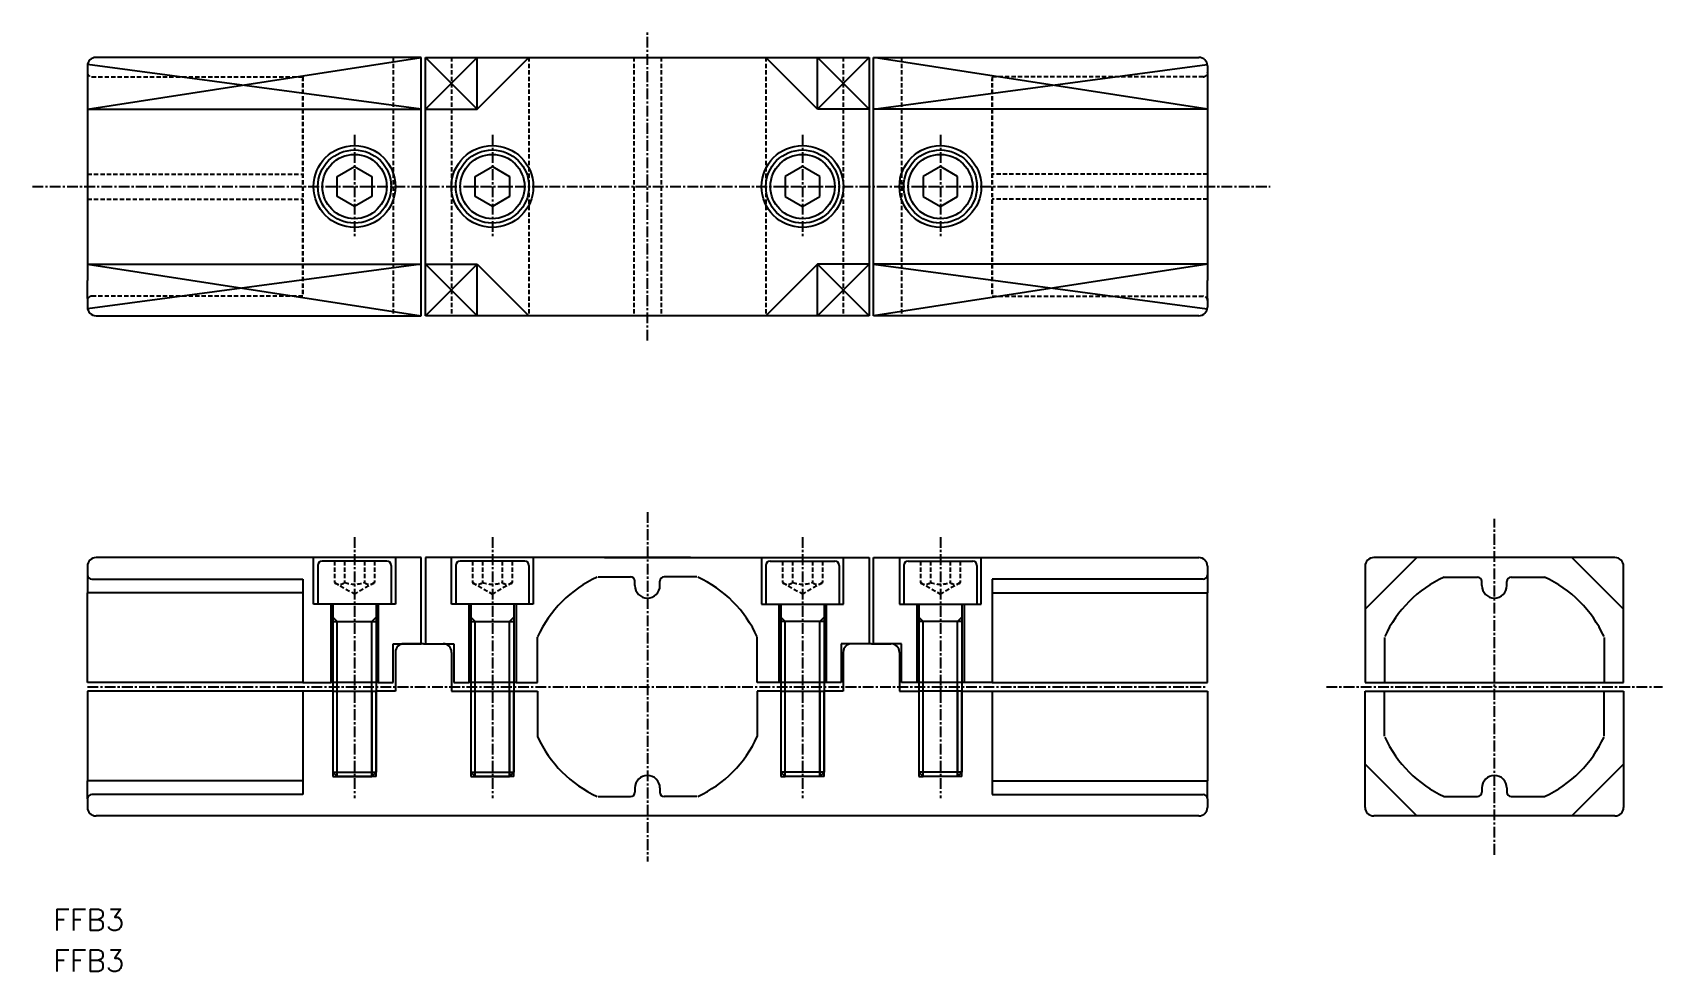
# Model space of a CAD drawing. Extents: x 36 to 225, y 36 to 145.
import ezdxf

# ---------------------------------------------------------------- set-up
doc = ezdxf.new("R2010")
doc.units = 0
doc.linetypes.add('CENTER', pattern=[2, 1.25, -0.25, 0.25, -0.25])
doc.linetypes.add('DASHED', pattern=[0.75, 0.5, -0.25])
doc.layers.get('0').update_dxf_attribs({"linetype": 'CONTINUOUS'})
doc.layers.add('CENTER', color=1, linetype='CENTER')
doc.styles.get("Standard").update_dxf_attribs({"font": 'txt.shx', "bigfont": 'extfont2.shx'})

msp = doc.modelspace()

# ---------------------------------------------------------------- linework, layer by layer
at = {"color": 3, "linetype": 'CONTINUOUS'}
for p, q in [((42.16, 135.72), (80.91, 141.72)), ((80.91, 135.72), (42.17, 140.9)), ((87.41, 135.72), (81.41, 141.72)), ((81.41, 135.72), (87.41, 141.72)), ((126.9, 135.72), (132.91, 141.72)), ((132.91, 135.72), (126.9, 141.72)), ((172.16, 135.72), (133.41, 141.72)), ((133.41, 135.72), (172.14, 140.9)), ((42.16, 117.72), (80.91, 111.72)), ((80.91, 117.72), (42.17, 112.54)), ((87.41, 117.72), (81.41, 111.72)), ((81.41, 117.72), (87.41, 111.72)), ((126.9, 117.72), (132.91, 111.72)), ((132.91, 117.72), (126.9, 111.72)), ((133.41, 117.72), (172.14, 112.54)), ((172.16, 117.72), (133.41, 111.72)), ((71.15, 76.24), (70.66, 76.73)), ((71.15, 58.24), (71.15, 76.24)), ((75.16, 76.24), (75.66, 76.73)), ((75.16, 58.24), (75.16, 76.24)), ((87.15, 76.24), (86.66, 76.73)), ((87.15, 58.24), (87.15, 76.24)), ((91.16, 76.24), (91.66, 76.73)), ((91.16, 58.24), (91.16, 76.24)), ((123.15, 76.24), (122.66, 76.73)), ((123.15, 58.24), (123.15, 76.24)), ((127.16, 76.24), (127.66, 76.73)), ((127.16, 58.24), (127.16, 76.24)), ((139.15, 76.24), (138.66, 76.73)), ((139.15, 58.24), (139.15, 76.24)), ((143.16, 76.24), (143.66, 76.73)), ((143.16, 58.24), (143.16, 76.24))]:
    msp.add_line(p, q, dxfattribs=at)
at = {"color": 7, "linetype": 'CONTINUOUS'}
for p, q in [((42.16, 140.72), (42.16, 139.72)), ((80.91, 141.72), (43.16, 141.72)), ((80.91, 111.72), (80.91, 141.72)), ((81.41, 111.72), (81.41, 141.72)), ((81.41, 141.72), (132.91, 141.72)), ((87.41, 135.72), (93.41, 141.72)), ((87.41, 135.72), (87.41, 141.72)), ((126.9, 135.72), (120.9, 141.72)), ((126.9, 135.72), (126.9, 141.72)), ((132.91, 141.72), (132.91, 111.72)), ((133.41, 111.72), (133.41, 141.72)), ((133.41, 141.72), (171.16, 141.72)), ((172.16, 140.72), (172.16, 139.72)), ((42.16, 139.72), (42.16, 115.82)), ((42.16, 139.72), (42.16, 115.82)), ((172.16, 139.72), (172.16, 115.82)), ((172.16, 139.72), (172.16, 115.82)), ((42.16, 135.72), (80.91, 135.72)), ((81.41, 135.72), (87.41, 135.72)), ((132.91, 135.72), (126.9, 135.72)), ((172.16, 135.72), (133.41, 135.72)), ((42.16, 117.72), (80.91, 117.72)), ((81.41, 117.72), (87.41, 117.72)), ((87.41, 117.72), (93.41, 111.72)), ((87.41, 111.72), (87.41, 117.72)), ((126.9, 117.72), (120.9, 111.72)), ((132.91, 117.72), (126.9, 117.72)), ((126.9, 111.72), (126.9, 117.72)), ((172.16, 117.72), (133.41, 117.72)), ((42.16, 113.72), (42.16, 115.82)), ((172.16, 113.72), (172.16, 115.82)), ((42.16, 113.72), (42.16, 112.72)), ((172.16, 113.72), (172.16, 112.72)), ((43.16, 111.72), (80.91, 111.72)), ((77.16, 111.72), (77.16, 111.72)), ((86.41, 111.72), (81.41, 111.72)), ((132.91, 111.72), (81.41, 111.72)), ((81.41, 111.72), (81.41, 111.72)), ((97.41, 111.72), (86.41, 111.72)), ((86.41, 111.72), (86.41, 111.72)), ((171.16, 111.72), (133.41, 111.72)), ((137.16, 111.72), (137.16, 111.72)), ((80.91, 83.64), (43.16, 83.64)), ((68.41, 78.24), (68.41, 83.64)), ((76.91, 83.24), (69.41, 83.24)), ((77.91, 83.64), (77.91, 78.24)), ((80.91, 73.64), (80.91, 83.64)), ((112.16, 83.64), (81.41, 83.64)), ((81.41, 83.64), (81.41, 73.64)), ((84.41, 78.24), (84.41, 83.64)), ((92.91, 83.24), (85.41, 83.24)), ((93.91, 83.64), (93.91, 78.24)), ((102.16, 83.64), (132.91, 83.64)), ((120.41, 83.64), (120.41, 78.24)), ((121.41, 83.24), (128.91, 83.24)), ((129.91, 78.24), (129.91, 83.64)), ((132.91, 83.64), (132.91, 73.64)), ((133.41, 73.64), (133.41, 83.64)), ((133.41, 83.64), (171.16, 83.64)), ((136.41, 83.64), (136.41, 78.24)), ((137.41, 83.24), (144.91, 83.24)), ((145.91, 78.24), (145.91, 83.64)), ((190.46, 77.64), (196.46, 83.64)), ((219.46, 83.64), (191.46, 83.64)), ((214.46, 83.64), (220.46, 77.64)), ((42.16, 82.64), (42.16, 81.64)), ((42.16, 81.64), (42.16, 79.54)), ((68.91, 82.74), (68.91, 78.24)), ((77.41, 82.74), (77.41, 78.24)), ((84.91, 82.74), (84.91, 78.24)), ((93.41, 82.74), (93.41, 78.24)), ((101.43, 81.39), (105.21, 81.39)), ((102.16, 81.39), (105.21, 81.39)), ((112.88, 81.39), (109.11, 81.39)), ((112.16, 81.39), (109.11, 81.39)), ((120.91, 82.74), (120.91, 78.24)), ((129.41, 82.74), (129.41, 78.24)), ((136.91, 82.74), (136.91, 78.24)), ((145.41, 82.74), (145.41, 78.24)), ((172.16, 82.64), (172.16, 81.64)), ((172.16, 81.64), (172.16, 79.54)), ((190.46, 82.64), (190.46, 69.14)), ((199.63, 81.37), (203.51, 81.37)), ((207.41, 81.37), (211.3, 81.37)), ((220.46, 69.14), (220.46, 82.64)), ((67.16, 79.54), (42.16, 79.54)), ((42.16, 69.14), (42.16, 79.54)), ((42.66, 81.14), (67.16, 81.14)), ((67.16, 81.14), (67.16, 69.14)), ((105.71, 80.39), (105.71, 80.89)), ((105.71, 80.39), (105.71, 80.89)), ((108.61, 80.39), (108.61, 80.89)), ((108.61, 80.39), (108.61, 80.89)), ((171.66, 81.14), (147.16, 81.14)), ((147.16, 81.14), (147.16, 69.14)), ((147.16, 79.54), (172.16, 79.54)), ((172.16, 69.14), (172.16, 79.54)), ((204.01, 80.39), (204.01, 80.87)), ((206.91, 80.39), (206.91, 80.87)), ((77.91, 78.24), (68.41, 78.24)), ((70.66, 78.24), (68.91, 78.24)), ((70.41, 78.24), (70.41, 69.14)), ((70.66, 78.24), (70.66, 76.73)), ((75.66, 78.24), (70.66, 78.24)), ((77.41, 78.24), (75.66, 78.24)), ((75.66, 78.24), (75.66, 76.73)), ((75.91, 78.24), (75.91, 69.14)), ((93.91, 78.24), (84.41, 78.24)), ((86.66, 78.24), (84.91, 78.24)), ((86.41, 78.24), (86.41, 69.14)), ((86.66, 78.24), (86.66, 76.73)), ((91.66, 78.24), (86.66, 78.24)), ((93.41, 78.24), (91.66, 78.24)), ((91.66, 78.24), (91.66, 76.73)), ((91.91, 78.24), (91.91, 69.14)), ((120.41, 78.24), (129.91, 78.24)), ((120.91, 78.24), (122.66, 78.24)), ((122.41, 78.24), (122.41, 69.14)), ((122.66, 78.24), (122.66, 76.73)), ((122.66, 78.24), (127.66, 78.24)), ((127.66, 78.24), (129.41, 78.24)), ((127.66, 78.24), (127.66, 76.73)), ((127.91, 78.24), (127.91, 69.14)), ((136.41, 78.24), (145.91, 78.24)), ((136.91, 78.24), (138.66, 78.24)), ((138.41, 78.24), (138.41, 69.14)), ((138.66, 78.24), (138.66, 76.73)), ((138.66, 78.24), (143.66, 78.24)), ((143.66, 78.24), (145.41, 78.24)), ((143.66, 78.24), (143.66, 76.73)), ((143.91, 78.24), (143.91, 69.14)), ((70.66, 76.73), (70.66, 76.24)), ((70.66, 76.24), (70.66, 58.73)), ((70.66, 76.24), (75.66, 76.24)), ((75.66, 76.73), (75.66, 76.24)), ((75.66, 76.24), (75.66, 58.73)), ((86.66, 76.73), (86.66, 76.24)), ((86.66, 76.24), (86.66, 58.73)), ((86.66, 76.24), (91.66, 76.24)), ((91.66, 76.73), (91.66, 76.24)), ((91.66, 76.24), (91.66, 58.73)), ((122.66, 76.73), (122.66, 76.24)), ((122.66, 76.24), (122.66, 58.73)), ((127.66, 76.24), (122.66, 76.24)), ((127.66, 76.73), (127.66, 76.24)), ((127.66, 76.24), (127.66, 58.73)), ((138.66, 76.73), (138.66, 76.24)), ((138.66, 76.24), (138.66, 58.73)), ((143.66, 76.24), (138.66, 76.24)), ((143.66, 76.73), (143.66, 76.24)), ((143.66, 76.24), (143.66, 58.73)), ((94.41, 69.14), (94.41, 74.42)), ((119.91, 69.14), (119.91, 74.42)), ((192.71, 74.37), (192.71, 69.14)), ((218.21, 74.37), (218.21, 69.14)), ((77.66, 69.14), (77.66, 73.64)), ((77.66, 73.64), (80.91, 73.64)), ((77.91, 72.64), (77.91, 68.14)), ((77.91, 72.64), (77.91, 68.14)), ((81.16, 73.64), (78.91, 73.64)), ((81.16, 73.64), (78.91, 73.64)), ((81.16, 73.64), (81.16, 73.64)), ((81.16, 73.64), (83.43, 73.64)), ((81.16, 73.64), (81.16, 73.64)), ((81.16, 73.64), (81.16, 73.64)), ((81.16, 73.64), (83.43, 73.64)), ((81.16, 73.64), (81.16, 73.64)), ((81.41, 73.64), (84.68, 73.64)), ((84.43, 72.64), (84.43, 68.14)), ((84.43, 72.64), (84.43, 68.14)), ((84.68, 73.64), (84.68, 69.14)), ((132.91, 73.64), (129.63, 73.64)), ((129.63, 73.64), (129.63, 69.14)), ((129.88, 72.64), (129.88, 68.14)), ((129.88, 72.64), (129.88, 68.14)), ((133.16, 73.64), (130.88, 73.64)), ((133.16, 73.64), (130.88, 73.64)), ((133.16, 73.64), (133.16, 73.64)), ((133.16, 73.64), (133.16, 73.64)), ((133.16, 73.64), (135.41, 73.64)), ((133.16, 73.64), (133.16, 73.64)), ((133.16, 73.64), (133.16, 73.64)), ((133.16, 73.64), (135.41, 73.64)), ((136.66, 73.64), (133.41, 73.64)), ((136.41, 72.64), (136.41, 68.14)), ((136.41, 72.64), (136.41, 68.14)), ((136.66, 69.14), (136.66, 73.64)), ((67.16, 69.14), (42.16, 69.14)), ((67.16, 68.14), (42.16, 68.14)), ((42.16, 68.14), (42.16, 57.74)), ((67.16, 69.14), (70.41, 69.14)), ((70.66, 68.14), (67.16, 68.14)), ((67.16, 68.14), (67.16, 56.14)), ((70.66, 68.14), (67.16, 68.14)), ((75.91, 69.14), (70.41, 69.14)), ((70.66, 68.14), (75.66, 68.14)), ((77.91, 68.14), (75.66, 68.14)), ((77.91, 68.14), (75.66, 68.14)), ((75.91, 69.14), (77.66, 69.14)), ((84.43, 68.14), (86.68, 68.14)), ((84.43, 68.14), (86.68, 68.14)), ((84.68, 69.14), (86.41, 69.14)), ((91.91, 69.14), (86.41, 69.14)), ((86.66, 68.14), (91.66, 68.14)), ((91.66, 68.14), (94.41, 68.14)), ((91.66, 68.14), (94.41, 68.14)), ((91.91, 69.14), (94.41, 69.14)), ((94.41, 68.14), (94.41, 62.86)), ((94.41, 68.14), (94.41, 62.86)), ((122.41, 69.14), (119.91, 69.14)), ((122.66, 68.14), (119.91, 68.14)), ((119.91, 68.14), (119.91, 62.86)), ((122.66, 68.14), (119.91, 68.14)), ((119.91, 68.14), (119.91, 62.86)), ((127.91, 69.14), (122.41, 69.14)), ((122.66, 68.14), (127.66, 68.14)), ((129.88, 68.14), (127.66, 68.14)), ((129.88, 68.14), (127.66, 68.14)), ((129.63, 69.14), (127.91, 69.14)), ((129.63, 69.14), (129.63, 69.14)), ((136.41, 68.14), (138.66, 68.14)), ((136.41, 68.14), (138.66, 68.14)), ((138.41, 69.14), (136.66, 69.14)), ((143.91, 69.14), (138.41, 69.14)), ((143.66, 68.14), (138.66, 68.14)), ((143.66, 68.14), (147.16, 68.14)), ((147.16, 69.14), (143.91, 69.14)), ((147.16, 69.14), (172.16, 69.14)), ((147.16, 68.14), (147.16, 56.14)), ((147.16, 68.14), (172.16, 68.14)), ((172.16, 68.14), (172.16, 57.74)), ((190.46, 69.14), (220.46, 69.14)), ((190.46, 68.14), (220.46, 68.14)), ((190.46, 54.64), (190.46, 68.14)), ((192.71, 62.91), (192.71, 68.14)), ((218.21, 62.91), (218.21, 68.14)), ((220.46, 68.14), (220.46, 54.64)), ((70.66, 58.73), (71.15, 58.24)), ((70.66, 58.73), (75.66, 58.73)), ((75.66, 58.73), (75.16, 58.24)), ((86.66, 58.73), (87.15, 58.24)), ((86.66, 58.73), (91.66, 58.73)), ((91.66, 58.73), (91.16, 58.24)), ((122.66, 58.73), (123.15, 58.24)), ((127.66, 58.73), (122.66, 58.73)), ((127.66, 58.73), (127.16, 58.24)), ((138.66, 58.73), (139.15, 58.24)), ((143.66, 58.73), (138.66, 58.73)), ((143.66, 58.73), (143.16, 58.24)), ((196.46, 53.64), (190.46, 59.64)), ((220.46, 59.64), (214.46, 53.64)), ((42.16, 55.64), (42.16, 57.74)), ((67.16, 57.74), (42.16, 57.74)), ((71.15, 58.24), (75.16, 58.24)), ((75.16, 58.24), (71.16, 58.24)), ((87.15, 58.24), (91.16, 58.24)), ((91.16, 58.24), (87.16, 58.24)), ((105.71, 56.89), (105.71, 56.39)), ((105.71, 56.89), (105.71, 56.39)), ((105.71, 56.89), (105.71, 56.39)), ((105.71, 56.89), (105.71, 56.39)), ((108.61, 56.89), (108.61, 56.39)), ((108.61, 56.89), (108.61, 56.39)), ((108.61, 56.89), (108.61, 56.39)), ((108.61, 56.89), (108.61, 56.39)), ((127.16, 58.24), (123.15, 58.24)), ((127.16, 58.24), (123.16, 58.24)), ((143.16, 58.24), (139.15, 58.24)), ((143.16, 58.24), (139.16, 58.24)), ((147.16, 57.74), (172.16, 57.74)), ((172.16, 55.64), (172.16, 57.74)), ((204.01, 56.89), (204.01, 56.41)), ((206.91, 56.89), (206.91, 56.41)), ((42.16, 55.64), (42.16, 54.64)), ((67.16, 56.14), (42.66, 56.14)), ((101.43, 55.89), (105.21, 55.89)), ((101.43, 55.89), (105.21, 55.89)), ((102.16, 55.89), (105.21, 55.89)), ((102.16, 55.89), (105.21, 55.89)), ((112.88, 55.89), (109.11, 55.89)), ((112.88, 55.89), (109.11, 55.89)), ((112.16, 55.89), (109.11, 55.89)), ((112.16, 55.89), (109.11, 55.89)), ((147.16, 56.14), (171.66, 56.14)), ((172.16, 55.64), (172.16, 54.64)), ((199.63, 55.91), (203.51, 55.91)), ((207.41, 55.91), (211.3, 55.91)), ((171.16, 53.64), (43.16, 53.64)), ((219.46, 53.64), (191.46, 53.64))]:
    msp.add_line(p, q, dxfattribs=at)
at = {"color": 3, "linetype": 'DASHED'}
for p, q in [((77.66, 141.72), (77.66, 111.72)), ((84.43, 141.72), (84.43, 111.72)), ((93.41, 141.72), (93.41, 111.72)), ((105.56, 141.72), (105.56, 111.72)), ((108.76, 141.72), (108.76, 111.72)), ((120.9, 141.72), (120.9, 111.72)), ((129.88, 141.72), (129.88, 111.72)), ((136.66, 141.72), (136.66, 111.72)), ((42.66, 139.47), (67.16, 139.47)), ((67.16, 139.47), (67.16, 113.99)), ((67.16, 114.22), (67.16, 139.22)), ((147.16, 139.47), (147.16, 113.99)), ((171.66, 139.47), (147.16, 139.47)), ((147.16, 114.22), (147.16, 139.22)), ((42.16, 128.17), (67.16, 128.17)), ((172.16, 128.17), (147.16, 128.17)), ((42.16, 125.27), (67.16, 125.27)), ((172.16, 125.27), (147.16, 125.27)), ((67.16, 113.99), (42.66, 113.99)), ((147.16, 113.99), (171.66, 113.99)), ((70.85, 83.24), (70.85, 80.74)), ((72, 83.24), (72, 80.74)), ((74.31, 83.24), (74.31, 80.74)), ((75.47, 83.24), (75.47, 80.74)), ((86.85, 83.24), (86.85, 80.74)), ((88, 83.24), (88, 80.74)), ((90.31, 83.24), (90.31, 80.74)), ((91.47, 83.24), (91.47, 80.74)), ((122.85, 83.24), (122.85, 80.74)), ((124, 83.24), (124, 80.74)), ((126.31, 83.24), (126.31, 80.74)), ((127.47, 83.24), (127.47, 80.74)), ((138.85, 83.24), (138.85, 80.74)), ((140, 83.24), (140, 80.74)), ((142.31, 83.24), (142.31, 80.74)), ((143.47, 83.24), (143.47, 80.74)), ((70.85, 80.74), (73.16, 79.41)), ((75.47, 80.74), (73.16, 79.41)), ((86.85, 80.74), (89.16, 79.41)), ((91.47, 80.74), (89.16, 79.41)), ((122.85, 80.74), (125.16, 79.41)), ((127.47, 80.74), (125.16, 79.41)), ((138.85, 80.74), (141.16, 79.41)), ((143.47, 80.74), (141.16, 79.41))]:
    msp.add_line(p, q, dxfattribs=at)
at = {"color": 0, "linetype": 'BYBLOCK'}
for p, q in [((71.16, 127.88), (73.16, 129.03)), ((73.16, 129.03), (75.16, 127.88)), ((87.16, 127.88), (89.16, 129.03)), ((89.16, 129.03), (91.16, 127.88)), ((125.16, 129.03), (123.16, 127.88)), ((127.16, 127.88), (125.16, 129.03)), ((141.16, 129.03), (139.16, 127.88)), ((143.16, 127.88), (141.16, 129.03)), ((71.16, 125.57), (71.16, 127.88)), ((75.16, 127.88), (75.16, 125.57)), ((87.16, 125.57), (87.16, 127.88)), ((91.16, 127.88), (91.16, 125.57)), ((123.16, 127.88), (123.16, 125.57)), ((127.16, 125.57), (127.16, 127.88)), ((139.16, 127.88), (139.16, 125.57)), ((143.16, 125.57), (143.16, 127.88)), ((73.16, 124.41), (71.16, 125.57)), ((75.16, 125.57), (73.16, 124.41)), ((89.16, 124.41), (87.16, 125.57)), ((91.16, 125.57), (89.16, 124.41)), ((123.16, 125.57), (125.16, 124.41)), ((125.16, 124.41), (127.16, 125.57)), ((139.16, 125.57), (141.16, 124.41)), ((141.16, 124.41), (143.16, 125.57)), ((71.16, 58.24), (71.16, 68.14)), ((75.16, 68.14), (75.16, 58.24)), ((87.16, 58.24), (87.16, 68.14)), ((91.16, 68.14), (91.16, 58.24)), ((123.16, 58.24), (123.16, 68.14)), ((127.16, 68.14), (127.16, 58.24)), ((139.16, 58.24), (139.16, 68.14)), ((143.16, 68.14), (143.16, 58.24))]:
    msp.add_line(p, q, dxfattribs=at)
at = {"color": 3, "linetype": 'BYBLOCK'}
for p, q in [((70.66, 68.14), (70.66, 58.24)), ((75.66, 58.24), (75.66, 68.14)), ((86.66, 68.14), (86.66, 58.24)), ((91.66, 58.24), (91.66, 68.14)), ((122.66, 68.14), (122.66, 58.24)), ((127.66, 58.24), (127.66, 68.14)), ((138.66, 68.14), (138.66, 58.24)), ((143.66, 58.24), (143.66, 68.14)), ((70.66, 58.24), (71.16, 58.24)), ((75.66, 58.24), (75.16, 58.24)), ((86.66, 58.24), (87.16, 58.24)), ((91.66, 58.24), (91.16, 58.24)), ((122.66, 58.24), (123.16, 58.24)), ((127.66, 58.24), (127.16, 58.24)), ((138.66, 58.24), (139.16, 58.24)), ((143.66, 58.24), (143.16, 58.24))]:
    msp.add_line(p, q, dxfattribs=at)
at = {"color": 0, "linetype": 'BYBLOCK'}
for centre, radius in [((73.16, 126.72), 4.75), ((73.16, 126.72), 4.25), ((89.16, 126.72), 4.75), ((89.16, 126.72), 4.25), ((125.16, 126.72), 4.75), ((125.16, 126.72), 4.25), ((141.16, 126.72), 4.75), ((141.16, 126.72), 4.25), ((73.16, 126.72), 3.73), ((89.16, 126.72), 3.73), ((125.16, 126.72), 3.73), ((141.16, 126.72), 3.73)]:
    msp.add_circle(centre, radius, dxfattribs=at)
at = {"color": 7, "linetype": 'CONTINUOUS'}
for centre, radius, start, end in [((43.16, 140.72), 1, 90, 180), ((171.16, 140.72), 1, 0, 90), ((43.16, 112.72), 1, 180, 270), ((171.16, 112.72), 1, 270, 0), ((43.16, 82.64), 1, 90, 180), ((69.41, 82.74), 0.5, 90, 180), ((76.91, 82.74), 0.5, 0, 90), ((85.41, 82.74), 0.5, 90, 180), ((92.91, 82.74), 0.5, 0, 90), ((121.41, 82.74), 0.5, 90, 180), ((128.91, 82.74), 0.5, 0, 90), ((137.41, 82.74), 0.5, 90, 180), ((144.91, 82.74), 0.5, 0, 90), ((171.16, 82.64), 1, 0, 90), ((191.46, 82.64), 1, 90, 180), ((219.46, 82.64), 1, 0, 90), ((42.66, 81.64), 0.5, 180, 270), ((107.16, 68.64), 14, 114.62, 155.6042), ((105.21, 80.89), 0.5, 0, 90), ((105.21, 80.89), 0.5, 360, 90), ((109.11, 80.89), 0.5, 90, 180), ((109.11, 80.89), 0.5, 90, 180), ((107.16, 68.64), 14, 24.3958, 65.38), ((171.66, 81.64), 0.5, 270, 0), ((205.46, 68.64), 14, 114.62, 155.38), ((203.51, 80.87), 0.5, 360, 90), ((207.41, 80.87), 0.5, 90, 180), ((205.46, 68.64), 14, 24.62, 65.38), ((107.16, 80.39), 1.45, 180, 0), ((107.16, 80.39), 1.45, 180, 0), ((205.46, 80.39), 1.45, 180, 0), ((78.91, 72.64), 1, 90, 180), ((78.91, 72.64), 1, 90, 180), ((83.43, 72.64), 1, 0, 90), ((83.43, 72.64), 1, 0, 90), ((130.88, 72.64), 1, 90, 180), ((130.88, 72.64), 1, 90, 180), ((135.41, 72.64), 1, 0, 90), ((135.41, 72.64), 1, 0, 90), ((107.16, 68.64), 14, 204.3958, 245.38), ((107.16, 68.64), 14, 204.3958, 245.38), ((107.16, 68.64), 14, 294.62, 335.6042), ((107.16, 68.64), 14, 294.62, 335.6042), ((205.46, 68.64), 14, 204.62, 245.38), ((205.46, 68.64), 14, 294.62, 335.38), ((107.16, 56.89), 1.45, 0, 180), ((107.16, 56.89), 1.45, 0, 180), ((107.16, 56.89), 1.45, 0, 180), ((107.16, 56.89), 1.45, 0, 180), ((205.46, 56.89), 1.45, 0, 180), ((42.66, 55.64), 0.5, 90, 180), ((105.21, 56.39), 0.5, 270, 0), ((105.21, 56.39), 0.5, 270, 0), ((105.21, 56.39), 0.5, 270, 0), ((105.21, 56.39), 0.5, 270, 0), ((109.11, 56.39), 0.5, 180, 270), ((109.11, 56.39), 0.5, 180, 270), ((109.11, 56.39), 0.5, 180, 270), ((109.11, 56.39), 0.5, 180, 270), ((171.66, 55.64), 0.5, 0, 90), ((203.51, 56.41), 0.5, 270, 0), ((207.41, 56.41), 0.5, 180, 270), ((43.16, 54.64), 1, 180, 270), ((171.16, 54.64), 1, 270, 360), ((191.46, 54.64), 1, 180, 270), ((219.46, 54.64), 1, 270, 0)]:
    msp.add_arc(centre, radius, start, end, dxfattribs=at)
at = {"color": 3, "linetype": 'DASHED'}
for centre, radius, start, end in [((42.66, 139.97), 0.5, 180, 270), ((171.66, 139.97), 0.5, 270, 0), ((42.66, 113.49), 0.5, 90, 180), ((171.66, 113.49), 0.5, 0, 90), ((71.42, 81.48), 0.941, 232.1211, 307.8789), ((73.16, 84.01), 3.46, 250.5288, 289.4712), ((74.89, 81.48), 0.941, 232.1211, 307.8789), ((87.42, 81.48), 0.941, 232.1211, 307.8789), ((89.16, 84.01), 3.46, 250.5288, 289.4712), ((90.89, 81.48), 0.941, 232.1211, 307.8789), ((123.42, 81.48), 0.941, 232.1211, 307.8789), ((125.16, 84.01), 3.46, 250.5288, 289.4712), ((126.89, 81.48), 0.941, 232.1211, 307.8789), ((139.42, 81.48), 0.941, 232.1211, 307.8789), ((141.16, 84.01), 3.46, 250.5288, 289.4712), ((142.89, 81.48), 0.941, 232.1211, 307.8789)]:
    msp.add_arc(centre, radius, start, end, dxfattribs=at)
at = {"layer": 'CENTER', "color": 1, "linetype": 'CENTER'}
for p, q in [((107.16, 108.85), (107.16, 144.6)), ((73.16, 132.72), (73.16, 120.72)), ((89.16, 132.72), (89.16, 120.72)), ((125.16, 132.72), (125.16, 120.72)), ((141.16, 132.72), (141.16, 120.72)), ((35.79, 126.72), (179.44, 126.72)), ((107.16, 88.93), (107.16, 48.35)), ((107.16, 88.93), (107.16, 48.35)), ((205.46, 49.14), (205.46, 88.14)), ((73.16, 86.03), (73.16, 55.71)), ((89.16, 86.03), (89.16, 55.71)), ((125.16, 86.03), (125.16, 55.71)), ((141.16, 86.03), (141.16, 55.71)), ((42.16, 68.64), (172.16, 68.64)), ((185.96, 68.64), (224.96, 68.64))]:
    msp.add_line(p, q, dxfattribs=at)

# ---------------------------------------------------------------- texts
at = {"color": 7, "linetype": 'CONTINUOUS'}
for p in [(38.18, 40.33), (38.18, 35.59)]:
    msp.add_text('FFB3', height=2.5, dxfattribs=at).set_placement(p)

doc.saveas('drawing.dxf')
